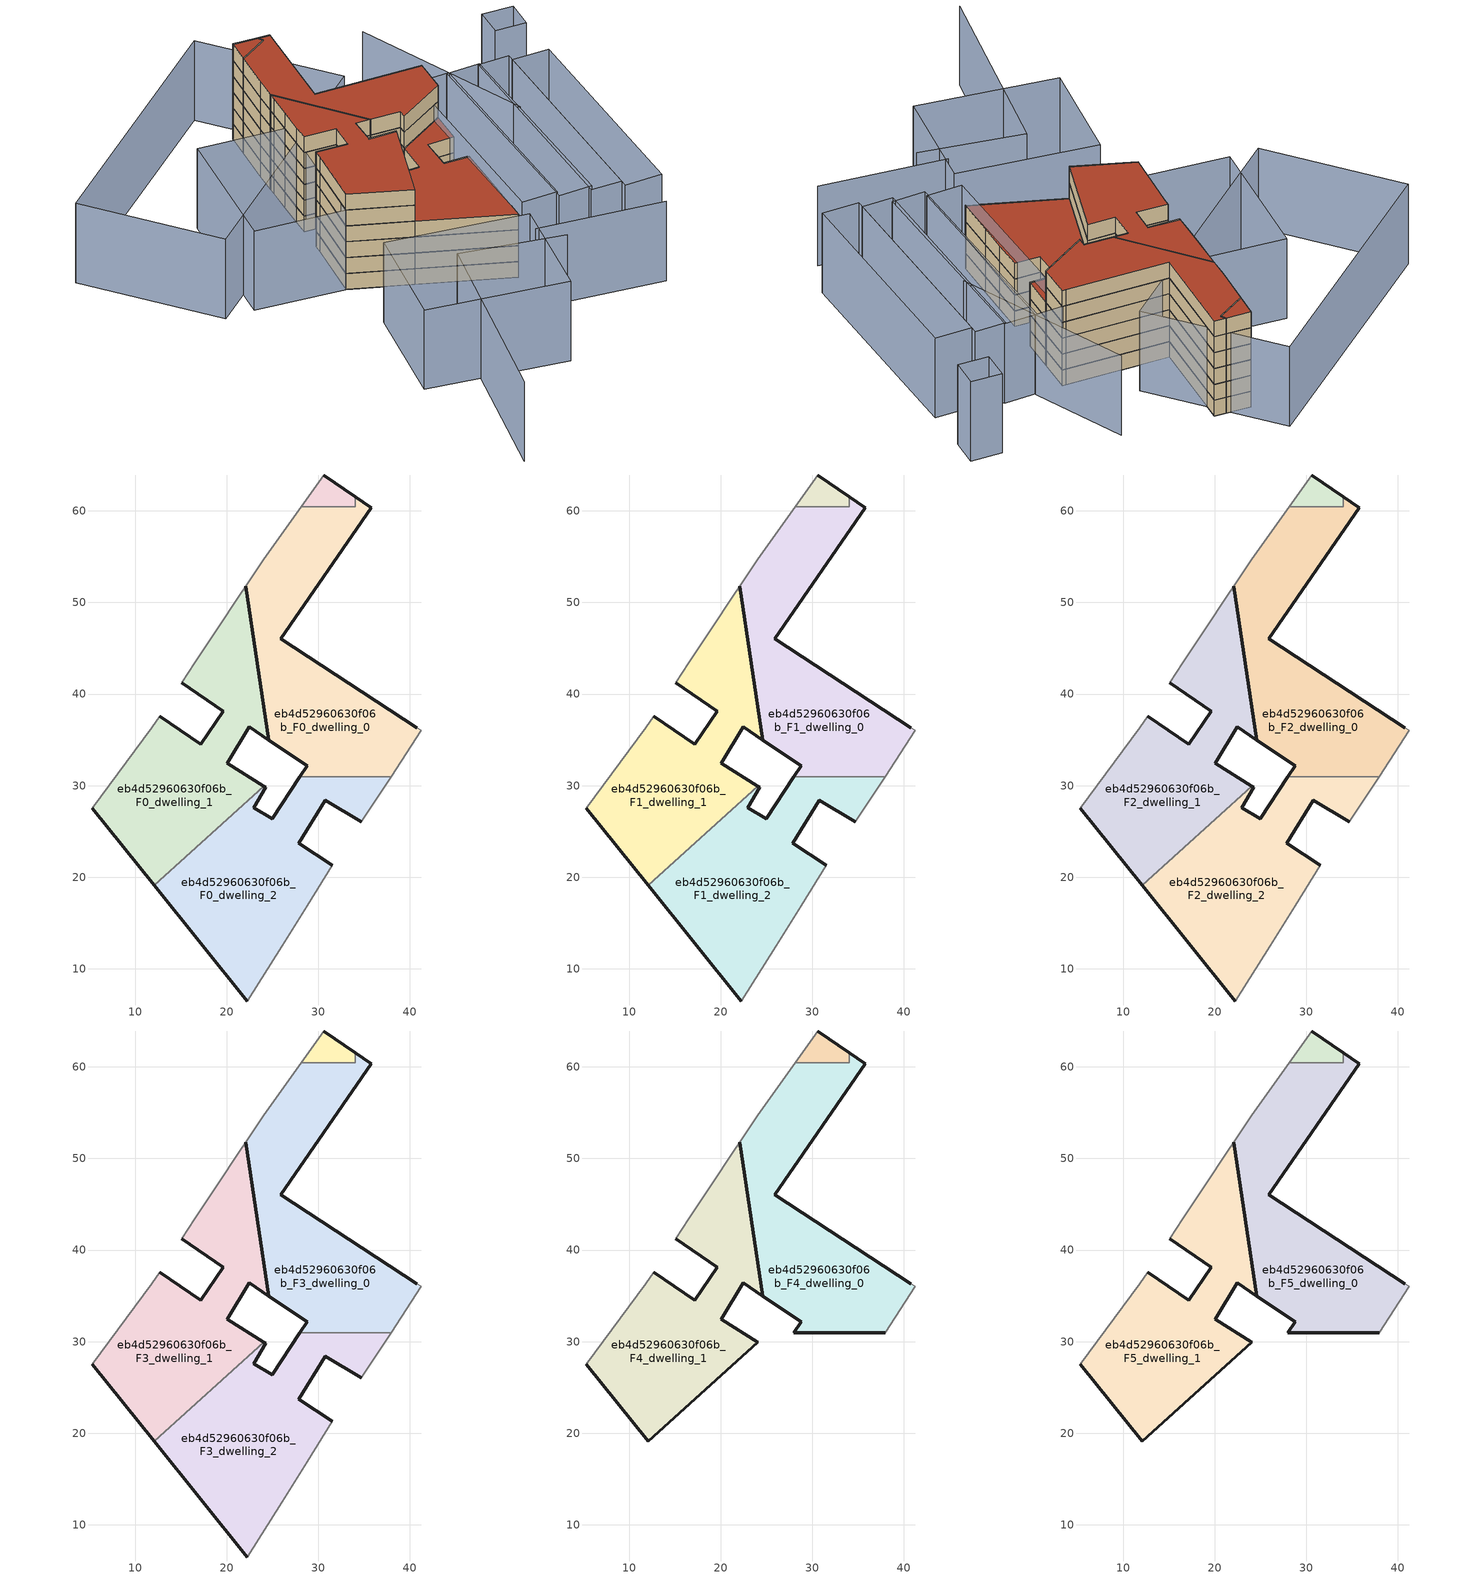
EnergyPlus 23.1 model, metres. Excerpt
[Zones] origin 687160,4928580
eb4d52960630f06b_F0_dwelling_0
 floor ground (EU_floor_Construction): 37.96,31 41.26,36.04 40.76,36.34 25.91,46.04 35.77,60.37 34.07,61.54 34.07,60.47 28.16,60.47 24.06,54.73 22.11,51.8 24.61,34.97 28.78,32.18 28.01,31 z0
 wall outside (EU_wall_Construction): 34.07,61.54 35.77,60.37 25.91,46.04 40.76,36.34 / 28.01,31 28.78,32.18 24.61,34.97 22.11,51.8 z0:3
 wall adiabatic (EU_wall_Construction): 40.76,36.34 41.26,36.04 37.96,31 / 22.11,51.8 24.06,54.73 28.16,60.47 z0:3
 wall to eb4d52960630f06b_F0_circulation (EU_wall_Construction): 28.16,60.47 34.07,60.47 34.07,61.54 z0:3
 wall to eb4d52960630f06b_F0_dwelling_2 (EU_wall_Construction): 37.96,31 28.01,31 z0:3
eb4d52960630f06b_F0_dwelling_1
 floor ground (EU_floor_Construction): 24.05,29.96 20.05,32.46 22.47,36.41 24.61,34.97 22.11,51.8 21.4,50.72 19.05,47.2 16.54,43.42 15.1,41.25 19.61,38.13 17.15,34.54 12.67,37.59 11.84,36.34 5.32,27.5 12.09,19.11 z0
 wall outside (EU_wall_Construction): 12.67,37.59 17.15,34.54 19.61,38.13 15.1,41.25 / 12.09,19.11 5.32,27.5 / 22.11,51.8 24.61,34.97 22.47,36.41 20.05,32.46 24.05,29.96 z0:3
 wall adiabatic (EU_wall_Construction): 15.1,41.25 16.54,43.42 19.05,47.2 21.4,50.72 22.11,51.8 / 5.32,27.5 11.84,36.34 12.67,37.59 z0:3
 wall to eb4d52960630f06b_F0_dwelling_2 (EU_wall_Construction): 24.05,29.96 12.09,19.11 z0:3
eb4d52960630f06b_F0_dwelling_2
 floor ground (EU_floor_Construction): 26.05,12.53 28.79,16.88 31.56,21.29 27.86,23.71 30.78,28.42 34.71,26.04 37.96,31 28.01,31 24.99,26.37 22.97,27.58 24.29,29.8 24.05,29.96 12.09,19.11 22.26,6.48 z0
 wall outside (EU_wall_Construction): 22.26,6.48 12.09,19.11 / 24.05,29.96 24.29,29.8 22.97,27.58 24.99,26.37 28.01,31 / 34.71,26.04 30.78,28.42 27.86,23.71 31.56,21.29 z0:3
 wall adiabatic (EU_wall_Construction): 31.56,21.29 28.79,16.88 26.05,12.53 22.26,6.48 / 37.96,31 34.71,26.04 z0:3
eb4d52960630f06b_F0_circulation
 floor ground (EU_floor_Construction): 34.07,60.47 34.07,61.54 30.62,63.92 28.16,60.47 z0
 wall outside (EU_wall_Construction): 30.62,63.92 34.07,61.54 z0:3
 wall adiabatic (EU_wall_Construction): 28.16,60.47 30.62,63.92 z0:3
eb4d52960630f06b_F1_dwelling_0
 floor to eb4d52960630f06b_F0_dwelling_0 (EU_floor_Construction): 37.96,31 41.26,36.04 40.76,36.34 25.91,46.04 35.77,60.37 34.07,61.54 34.07,60.47 28.16,60.47 24.06,54.73 22.11,51.8 24.61,34.97 28.78,32.18 28.01,31 z3
 wall outside (EU_wall_Construction): 34.07,61.54 35.77,60.37 25.91,46.04 40.76,36.34 / 28.01,31 28.78,32.18 24.61,34.97 22.11,51.8 z3:6
 wall adiabatic (EU_wall_Construction): 40.76,36.34 41.26,36.04 37.96,31 / 22.11,51.8 24.06,54.73 28.16,60.47 z3:6
 wall to eb4d52960630f06b_F1_circulation (EU_wall_Construction): 28.16,60.47 34.07,60.47 34.07,61.54 z3:6
 wall to eb4d52960630f06b_F1_dwelling_2 (EU_wall_Construction): 37.96,31 28.01,31 z3:6
eb4d52960630f06b_F1_dwelling_1
 floor to eb4d52960630f06b_F0_dwelling_1 (EU_floor_Construction): 24.05,29.96 20.05,32.46 22.47,36.41 24.61,34.97 22.11,51.8 21.4,50.72 19.05,47.2 16.54,43.42 15.1,41.25 19.61,38.13 17.15,34.54 12.67,37.59 11.84,36.34 5.32,27.5 12.09,19.11 z3
 wall outside (EU_wall_Construction): 12.67,37.59 17.15,34.54 19.61,38.13 15.1,41.25 / 12.09,19.11 5.32,27.5 / 22.11,51.8 24.61,34.97 22.47,36.41 20.05,32.46 24.05,29.96 z3:6
 wall adiabatic (EU_wall_Construction): 15.1,41.25 16.54,43.42 19.05,47.2 21.4,50.72 22.11,51.8 / 5.32,27.5 11.84,36.34 12.67,37.59 z3:6
 wall to eb4d52960630f06b_F1_dwelling_2 (EU_wall_Construction): 24.05,29.96 12.09,19.11 z3:6
eb4d52960630f06b_F1_dwelling_2
 floor to eb4d52960630f06b_F0_dwelling_2 (EU_floor_Construction): 26.05,12.53 28.79,16.88 31.56,21.29 27.86,23.71 30.78,28.42 34.71,26.04 37.96,31 28.01,31 24.99,26.37 22.97,27.58 24.29,29.8 24.05,29.96 12.09,19.11 22.26,6.48 z3
 wall outside (EU_wall_Construction): 22.26,6.48 12.09,19.11 / 24.05,29.96 24.29,29.8 22.97,27.58 24.99,26.37 28.01,31 / 34.71,26.04 30.78,28.42 27.86,23.71 31.56,21.29 z3:6
 wall adiabatic (EU_wall_Construction): 31.56,21.29 28.79,16.88 26.05,12.53 22.26,6.48 / 37.96,31 34.71,26.04 z3:6
eb4d52960630f06b_F1_circulation
 floor to eb4d52960630f06b_F0_circulation (EU_floor_Construction): 34.07,60.47 34.07,61.54 30.62,63.92 28.16,60.47 z3
 wall outside (EU_wall_Construction): 30.62,63.92 34.07,61.54 z3:6
 wall adiabatic (EU_wall_Construction): 28.16,60.47 30.62,63.92 z3:6
eb4d52960630f06b_F2_dwelling_0
 floor to eb4d52960630f06b_F1_dwelling_0 (EU_floor_Construction): 37.96,31 41.26,36.04 40.76,36.34 25.91,46.04 35.77,60.37 34.07,61.54 34.07,60.47 28.16,60.47 24.06,54.73 22.11,51.8 24.61,34.97 28.78,32.18 28.01,31 z6
 wall outside (EU_wall_Construction): 34.07,61.54 35.77,60.37 25.91,46.04 40.76,36.34 / 28.01,31 28.78,32.18 24.61,34.97 22.11,51.8 z6:9
 wall adiabatic (EU_wall_Construction): 40.76,36.34 41.26,36.04 37.96,31 / 22.11,51.8 24.06,54.73 28.16,60.47 z6:9
 wall to eb4d52960630f06b_F2_circulation (EU_wall_Construction): 28.16,60.47 34.07,60.47 34.07,61.54 z6:9
 wall to eb4d52960630f06b_F2_dwelling_2 (EU_wall_Construction): 37.96,31 28.01,31 z6:9
eb4d52960630f06b_F2_dwelling_1
 floor to eb4d52960630f06b_F1_dwelling_1 (EU_floor_Construction): 24.05,29.96 20.05,32.46 22.47,36.41 24.61,34.97 22.11,51.8 21.4,50.72 19.05,47.2 16.54,43.42 15.1,41.25 19.61,38.13 17.15,34.54 12.67,37.59 11.84,36.34 5.32,27.5 12.09,19.11 z6
 wall outside (EU_wall_Construction): 12.67,37.59 17.15,34.54 19.61,38.13 15.1,41.25 / 12.09,19.11 5.32,27.5 / 22.11,51.8 24.61,34.97 22.47,36.41 20.05,32.46 24.05,29.96 z6:9
 wall adiabatic (EU_wall_Construction): 15.1,41.25 16.54,43.42 19.05,47.2 21.4,50.72 22.11,51.8 / 5.32,27.5 11.84,36.34 12.67,37.59 z6:9
 wall to eb4d52960630f06b_F2_dwelling_2 (EU_wall_Construction): 24.05,29.96 12.09,19.11 z6:9
eb4d52960630f06b_F2_dwelling_2
 floor to eb4d52960630f06b_F1_dwelling_2 (EU_floor_Construction): 26.05,12.53 28.79,16.88 31.56,21.29 27.86,23.71 30.78,28.42 34.71,26.04 37.96,31 28.01,31 24.99,26.37 22.97,27.58 24.29,29.8 24.05,29.96 12.09,19.11 22.26,6.48 z6
 wall outside (EU_wall_Construction): 22.26,6.48 12.09,19.11 / 24.05,29.96 24.29,29.8 22.97,27.58 24.99,26.37 28.01,31 / 34.71,26.04 30.78,28.42 27.86,23.71 31.56,21.29 z6:9
 wall adiabatic (EU_wall_Construction): 31.56,21.29 28.79,16.88 26.05,12.53 22.26,6.48 / 37.96,31 34.71,26.04 z6:9
eb4d52960630f06b_F2_circulation
 floor to eb4d52960630f06b_F1_circulation (EU_floor_Construction): 34.07,60.47 34.07,61.54 30.62,63.92 28.16,60.47 z6
 wall outside (EU_wall_Construction): 30.62,63.92 34.07,61.54 z6:9
 wall adiabatic (EU_wall_Construction): 28.16,60.47 30.62,63.92 z6:9
eb4d52960630f06b_F3_dwelling_0
 floor to eb4d52960630f06b_F2_dwelling_0 (EU_floor_Construction): 37.96,31 41.26,36.04 40.76,36.34 25.91,46.04 35.77,60.37 34.07,61.54 34.07,60.47 28.16,60.47 24.06,54.73 22.11,51.8 24.61,34.97 28.78,32.18 28.01,31 z9
 wall outside (EU_wall_Construction): 34.07,61.54 35.77,60.37 25.91,46.04 40.76,36.34 / 28.01,31 28.78,32.18 24.61,34.97 22.11,51.8 z9:12
 wall adiabatic (EU_wall_Construction): 40.76,36.34 41.26,36.04 37.96,31 / 22.11,51.8 24.06,54.73 28.16,60.47 z9:12
 wall to eb4d52960630f06b_F3_circulation (EU_wall_Construction): 28.16,60.47 34.07,60.47 34.07,61.54 z9:12
 wall to eb4d52960630f06b_F3_dwelling_2 (EU_wall_Construction): 37.96,31 28.01,31 z9:12
eb4d52960630f06b_F3_dwelling_1
 floor to eb4d52960630f06b_F2_dwelling_1 (EU_floor_Construction): 24.05,29.96 20.05,32.46 22.47,36.41 24.61,34.97 22.11,51.8 21.4,50.72 19.05,47.2 16.54,43.42 15.1,41.25 19.61,38.13 17.15,34.54 12.67,37.59 11.84,36.34 5.32,27.5 12.09,19.11 z9
 wall outside (EU_wall_Construction): 12.67,37.59 17.15,34.54 19.61,38.13 15.1,41.25 / 12.09,19.11 5.32,27.5 / 22.11,51.8 24.61,34.97 22.47,36.41 20.05,32.46 24.05,29.96 z9:12
 wall adiabatic (EU_wall_Construction): 15.1,41.25 16.54,43.42 19.05,47.2 21.4,50.72 22.11,51.8 / 5.32,27.5 11.84,36.34 12.67,37.59 z9:12
 wall to eb4d52960630f06b_F3_dwelling_2 (EU_wall_Construction): 24.05,29.96 12.09,19.11 z9:12
eb4d52960630f06b_F3_dwelling_2
 floor to eb4d52960630f06b_F2_dwelling_2 (EU_floor_Construction): 26.05,12.53 28.79,16.88 31.56,21.29 27.86,23.71 30.78,28.42 34.71,26.04 37.96,31 28.01,31 24.99,26.37 22.97,27.58 24.29,29.8 24.05,29.96 12.09,19.11 22.26,6.48 z9
 wall outside (EU_wall_Construction): 22.26,6.48 12.09,19.11 / 24.05,29.96 24.29,29.8 22.97,27.58 24.99,26.37 28.01,31 / 34.71,26.04 30.78,28.42 27.86,23.71 31.56,21.29 z9:12
 wall adiabatic (EU_wall_Construction): 31.56,21.29 28.79,16.88 26.05,12.53 22.26,6.48 / 37.96,31 34.71,26.04 z9:12
 roof outside (EU_roof_Construction): 37.96,31 34.71,26.04 30.78,28.42 27.86,23.71 31.56,21.29 28.79,16.88 26.05,12.53 22.26,6.48 12.09,19.11 24.05,29.96 24.29,29.8 22.97,27.58 24.99,26.37 28.01,31 z12
eb4d52960630f06b_F3_circulation
 floor to eb4d52960630f06b_F2_circulation (EU_floor_Construction): 34.07,60.47 34.07,61.54 30.62,63.92 28.16,60.47 z9
 wall outside (EU_wall_Construction): 30.62,63.92 34.07,61.54 z9:12
 wall adiabatic (EU_wall_Construction): 28.16,60.47 30.62,63.92 z9:12
eb4d52960630f06b_F4_dwelling_0
 floor to eb4d52960630f06b_F3_dwelling_0 (EU_floor_Construction): 37.96,31 41.26,36.04 40.76,36.34 25.91,46.04 35.77,60.37 34.07,61.54 34.07,60.47 28.16,60.47 24.06,54.73 22.11,51.8 24.61,34.97 28.78,32.18 28.01,31 z12
 wall outside (EU_wall_Construction): 34.07,61.54 35.77,60.37 25.91,46.04 40.76,36.34 / 37.96,31 28.01,31 28.78,32.18 24.61,34.97 22.11,51.8 z12:15
 wall adiabatic (EU_wall_Construction): 40.76,36.34 41.26,36.04 37.96,31 / 22.11,51.8 24.06,54.73 28.16,60.47 z12:15
 wall to eb4d52960630f06b_F4_circulation (EU_wall_Construction): 28.16,60.47 34.07,60.47 34.07,61.54 z12:15
eb4d52960630f06b_F4_dwelling_1
 floor to eb4d52960630f06b_F3_dwelling_1 (EU_floor_Construction): 24.05,29.96 20.05,32.46 22.47,36.41 24.61,34.97 22.11,51.8 21.4,50.72 19.05,47.2 16.54,43.42 15.1,41.25 19.61,38.13 17.15,34.54 12.67,37.59 11.84,36.34 5.32,27.5 12.09,19.11 z12
 wall outside (EU_wall_Construction): 12.67,37.59 17.15,34.54 19.61,38.13 15.1,41.25 / 22.11,51.8 24.61,34.97 22.47,36.41 20.05,32.46 24.05,29.96 12.09,19.11 5.32,27.5 z12:15
 wall adiabatic (EU_wall_Construction): 15.1,41.25 16.54,43.42 19.05,47.2 21.4,50.72 22.11,51.8 / 5.32,27.5 11.84,36.34 12.67,37.59 z12:15
eb4d52960630f06b_F4_circulation
 floor to eb4d52960630f06b_F3_circulation (EU_floor_Construction): 34.07,60.47 34.07,61.54 30.62,63.92 28.16,60.47 z12
 wall outside (EU_wall_Construction): 30.62,63.92 34.07,61.54 z12:15
 wall adiabatic (EU_wall_Construction): 28.16,60.47 30.62,63.92 z12:15
eb4d52960630f06b_F5_dwelling_0
 floor to eb4d52960630f06b_F4_dwelling_0 (EU_floor_Construction): 37.96,31 41.26,36.04 40.76,36.34 25.91,46.04 35.77,60.37 34.07,61.54 34.07,60.47 28.16,60.47 24.06,54.73 22.11,51.8 24.61,34.97 28.78,32.18 28.01,31 z15
 wall outside (EU_wall_Construction): 34.07,61.54 35.77,60.37 25.91,46.04 40.76,36.34 / 37.96,31 28.01,31 28.78,32.18 24.61,34.97 22.11,51.8 z15:18
 wall adiabatic (EU_wall_Construction): 40.76,36.34 41.26,36.04 37.96,31 / 22.11,51.8 24.06,54.73 28.16,60.47 z15:18
 wall to eb4d52960630f06b_F5_circulation (EU_wall_Construction): 28.16,60.47 34.07,60.47 34.07,61.54 z15:18
 roof outside (EU_roof_Construction): 35.77,60.37 25.91,46.04 40.76,36.34 41.26,36.04 37.96,31 28.01,31 28.78,32.18 24.61,34.97 22.11,51.8 24.06,54.73 28.16,60.47 34.07,60.47 34.07,61.54 z18
eb4d52960630f06b_F5_dwelling_1
 floor to eb4d52960630f06b_F4_dwelling_1 (EU_floor_Construction): 24.05,29.96 20.05,32.46 22.47,36.41 24.61,34.97 22.11,51.8 21.4,50.72 19.05,47.2 16.54,43.42 15.1,41.25 19.61,38.13 17.15,34.54 12.67,37.59 11.84,36.34 5.32,27.5 12.09,19.11 z15
 wall outside (EU_wall_Construction): 12.67,37.59 17.15,34.54 19.61,38.13 15.1,41.25 / 22.11,51.8 24.61,34.97 22.47,36.41 20.05,32.46 24.05,29.96 12.09,19.11 5.32,27.5 z15:18
 wall adiabatic (EU_wall_Construction): 15.1,41.25 16.54,43.42 19.05,47.2 21.4,50.72 22.11,51.8 / 5.32,27.5 11.84,36.34 12.67,37.59 z15:18
 roof outside (EU_roof_Construction): 22.11,51.8 24.61,34.97 22.47,36.41 20.05,32.46 24.05,29.96 12.09,19.11 5.32,27.5 11.84,36.34 12.67,37.59 17.15,34.54 19.61,38.13 15.1,41.25 16.54,43.42 19.05,47.2 21.4,50.72 z18
eb4d52960630f06b_F5_circulation
 floor to eb4d52960630f06b_F4_circulation (EU_floor_Construction): 34.07,60.47 34.07,61.54 30.62,63.92 28.16,60.47 z15
 wall outside (EU_wall_Construction): 30.62,63.92 34.07,61.54 z15:18
 wall adiabatic (EU_wall_Construction): 28.16,60.47 30.62,63.92 z15:18
 roof outside (EU_roof_Construction): 34.07,61.54 34.07,60.47 28.16,60.47 30.62,63.92 z18
shading: 16.62,-0.14 33.66,-13.36 / -19.48,-20.5 4.41,6.64 / 4.41,6.64 17.8,-5.15 / 43.38,19.41 47.74,50.81 / 19.57,46.82 5.32,27.51 / 5.32,27.51 -6.98,36.58 / -6.98,36.58 7.27,55.89 / 7.27,55.89 19.57,46.82 / -15.28,64.03 31.87,71.75 / 31.87,71.75 35.95,46.85 / 35.95,46.85 -11.2,39.13 / -11.2,39.13 -15.28,64.03 / -11.22,2.91 0.93,17.88 / 0.93,17.88 19.55,2.76 / 19.55,2.76 7.4,-12.2 / 7.4,-12.2 -11.22,2.91 / 58.99,23.87 39.44,-8.88 / 39.44,-8.88 33.97,-5.62 / 33.97,-5.62 53.52,27.13 / 53.52,27.13 58.99,23.87 / 54.18,28.24 34.62,-4.59 / 34.62,-4.59 30.08,-1.88 / 30.08,-1.88 49.64,30.94 / 49.64,30.94 54.18,28.24 / 49.91,30.95 31.04,-1.38 / 31.04,-1.38 26.14,1.48 / 26.14,1.48 45.01,33.81 / 45.01,33.81 49.91,30.95 / 45.36,33.62 26.88,2.35 / 26.88,2.35 21.65,5.44 / 21.65,5.44 40.12,36.72 / 40.12,36.72 45.36,33.62 / 61.57,37.71 65.97,34.76 / 65.97,34.76 63.2,30.63 / 63.2,30.63 58.8,33.59 / 58.8,33.59 61.57,37.71 z0:15
[Building]
EU S2 Campaign: North Axis=0; Terrain=City; Solar Distribution=FullExterior
[Site:Location]
Bologna: Latitude=44.5; Longitude=11.25; Time Zone=1; Elevation=37
[SizingPeriod:WeatherFileDays]
AnnualSizingPeriod: Begin Month=1; Begin Day of Month=1; End Month=12; End Day of Month=31; Day of Week for Start Day=Monday; Use Weather File Daylight Saving Period=No; Use Weather File Rain and Snow Indicators=No
[MATERIAL]
EU_InternalMass_Material: Roughness=MediumRough; Thickness=0.1; Conductivity=1; Density=1800; Specific Heat=900; Thermal Absorptance=0.9; Solar Absorptance=0.7; Visible Absorptance=0.7
[MATERIAL:NOMASS] Roughness=MediumRough; Thermal Absorptance=0.9; Solar Absorptance=0.7; Visible Absorptance=0.7
Name | Thermal Resistance
EU_wall_NoMass | 0.905828
EU_roof_NoMass | 0.37593
EU_floor_NoMass | 0.67114
[CONSTRUCTION]
EU_wall_Construction: EU_wall_NoMass
EU_roof_Construction: EU_roof_NoMass
EU_floor_Construction: EU_floor_NoMass
EU_InternalMass_Construction: EU_InternalMass_Material
[ZONE] Type=1; Multiplier=1; Ceiling Height=autocalculate; Floor Area=autocalculate; Part of Total Floor Area=Yes
Name | Volume
eb4d52960630f06b_F0_dwelling_0; eb4d52960630f06b_F1_dwelling_0; eb4d52960630f06b_F2_dwelling_0; eb4d52960630f06b_F3_dwelling_0; eb4d52960630f06b_F4_dwelling_0; eb4d52960630f06b_F5_dwelling_0 | 789.12
eb4d52960630f06b_F0_dwelling_1 | 778.096
eb4d52960630f06b_F1_dwelling_1; eb4d52960630f06b_F2_dwelling_1; eb4d52960630f06b_F3_dwelling_1; eb4d52960630f06b_F4_dwelling_1; eb4d52960630f06b_F5_dwelling_1 | 778.095
eb4d52960630f06b_F0_dwelling_2 | 781.379
eb4d52960630f06b_F1_dwelling_2; eb4d52960630f06b_F2_dwelling_2; eb4d52960630f06b_F3_dwelling_2 | 781.378
eb4d52960630f06b_F0_circulation | 36.2102
eb4d52960630f06b_F1_circulation; eb4d52960630f06b_F2_circulation; eb4d52960630f06b_F3_circulation; eb4d52960630f06b_F4_circulation; eb4d52960630f06b_F5_circulation | 36.2109
[INTERNALMASS] Construction=EU_InternalMass_Construction
Name | Zone or ZoneList | Surface Area
eb4d52960630f06b_F0_dwelling_0_EU_InternalMass | eb4d52960630f06b_F0_dwelling_0 | 263.043
eb4d52960630f06b_F0_dwelling_1_EU_InternalMass | eb4d52960630f06b_F0_dwelling_1 | 259.364
eb4d52960630f06b_F0_dwelling_2_EU_InternalMass | eb4d52960630f06b_F0_dwelling_2 | 260.458
eb4d52960630f06b_F1_dwelling_0_EU_InternalMass | eb4d52960630f06b_F1_dwelling_0 | 263.043
eb4d52960630f06b_F1_dwelling_1_EU_InternalMass | eb4d52960630f06b_F1_dwelling_1 | 259.364
eb4d52960630f06b_F1_dwelling_2_EU_InternalMass | eb4d52960630f06b_F1_dwelling_2 | 260.458
eb4d52960630f06b_F2_dwelling_0_EU_InternalMass | eb4d52960630f06b_F2_dwelling_0 | 263.043
eb4d52960630f06b_F2_dwelling_1_EU_InternalMass | eb4d52960630f06b_F2_dwelling_1 | 259.364
eb4d52960630f06b_F2_dwelling_2_EU_InternalMass | eb4d52960630f06b_F2_dwelling_2 | 260.458
eb4d52960630f06b_F3_dwelling_0_EU_InternalMass | eb4d52960630f06b_F3_dwelling_0 | 263.043
eb4d52960630f06b_F3_dwelling_1_EU_InternalMass | eb4d52960630f06b_F3_dwelling_1 | 259.364
eb4d52960630f06b_F3_dwelling_2_EU_InternalMass | eb4d52960630f06b_F3_dwelling_2 | 260.458
eb4d52960630f06b_F4_dwelling_0_EU_InternalMass | eb4d52960630f06b_F4_dwelling_0 | 361.977
eb4d52960630f06b_F4_dwelling_1_EU_InternalMass | eb4d52960630f06b_F4_dwelling_1 | 361.977
eb4d52960630f06b_F5_dwelling_0_EU_InternalMass | eb4d52960630f06b_F5_dwelling_0 | 361.977
eb4d52960630f06b_F5_dwelling_1_EU_InternalMass | eb4d52960630f06b_F5_dwelling_1 | 361.977
[OTHEREQUIPMENT] Fuel Type=Electricity; Design Level Calculation Method=Watts/Area; Power per Zone Floor Area=1; Fraction Latent=0; Fraction Radiant=0; Fraction Lost=0; Carbon Dioxide Generation Rate=0; EndUse Subcategory=EU_Step8_InternalGains
Name | Zone or ZoneList or Space or SpaceList | Schedule
EU_Step8_InternalGain_eb4d52960630f06b_F0_dwelling_0_f000 | eb4d52960630f06b_F0_dwelling_0 | EU_Step8_GainSchedule_eb4d52960630f06b_F0_dwelling_0_f000
EU_Step8_InternalGain_eb4d52960630f06b_F0_dwelling_1_f000 | eb4d52960630f06b_F0_dwelling_1 | EU_Step8_GainSchedule_eb4d52960630f06b_F0_dwelling_1_f000
EU_Step8_InternalGain_eb4d52960630f06b_F0_dwelling_2_f000 | eb4d52960630f06b_F0_dwelling_2 | EU_Step8_GainSchedule_eb4d52960630f06b_F0_dwelling_2_f000
EU_Step8_InternalGain_eb4d52960630f06b_F1_dwelling_0_f000 | eb4d52960630f06b_F1_dwelling_0 | EU_Step8_GainSchedule_eb4d52960630f06b_F1_dwelling_0_f000
EU_Step8_InternalGain_eb4d52960630f06b_F1_dwelling_1_f000 | eb4d52960630f06b_F1_dwelling_1 | EU_Step8_GainSchedule_eb4d52960630f06b_F1_dwelling_1_f000
EU_Step8_InternalGain_eb4d52960630f06b_F1_dwelling_2_f000 | eb4d52960630f06b_F1_dwelling_2 | EU_Step8_GainSchedule_eb4d52960630f06b_F1_dwelling_2_f000
EU_Step8_InternalGain_eb4d52960630f06b_F2_dwelling_0_f000 | eb4d52960630f06b_F2_dwelling_0 | EU_Step8_GainSchedule_eb4d52960630f06b_F2_dwelling_0_f000
EU_Step8_InternalGain_eb4d52960630f06b_F2_dwelling_1_f000 | eb4d52960630f06b_F2_dwelling_1 | EU_Step8_GainSchedule_eb4d52960630f06b_F2_dwelling_1_f000
EU_Step8_InternalGain_eb4d52960630f06b_F2_dwelling_2_f000 | eb4d52960630f06b_F2_dwelling_2 | EU_Step8_GainSchedule_eb4d52960630f06b_F2_dwelling_2_f000
EU_Step8_InternalGain_eb4d52960630f06b_F3_dwelling_0_f000 | eb4d52960630f06b_F3_dwelling_0 | EU_Step8_GainSchedule_eb4d52960630f06b_F3_dwelling_0_f000
EU_Step8_InternalGain_eb4d52960630f06b_F3_dwelling_1_f000 | eb4d52960630f06b_F3_dwelling_1 | EU_Step8_GainSchedule_eb4d52960630f06b_F3_dwelling_1_f000
EU_Step8_InternalGain_eb4d52960630f06b_F3_dwelling_2_f000 | eb4d52960630f06b_F3_dwelling_2 | EU_Step8_GainSchedule_eb4d52960630f06b_F3_dwelling_2_f000
EU_Step8_InternalGain_eb4d52960630f06b_F4_dwelling_0_f000 | eb4d52960630f06b_F4_dwelling_0 | EU_Step8_GainSchedule_eb4d52960630f06b_F4_dwelling_0_f000
EU_Step8_InternalGain_eb4d52960630f06b_F4_dwelling_1_f000 | eb4d52960630f06b_F4_dwelling_1 | EU_Step8_GainSchedule_eb4d52960630f06b_F4_dwelling_1_f000
EU_Step8_InternalGain_eb4d52960630f06b_F5_dwelling_0_f000 | eb4d52960630f06b_F5_dwelling_0 | EU_Step8_GainSchedule_eb4d52960630f06b_F5_dwelling_0_f000
EU_Step8_InternalGain_eb4d52960630f06b_F5_dwelling_1_f000 | eb4d52960630f06b_F5_dwelling_1 | EU_Step8_GainSchedule_eb4d52960630f06b_F5_dwelling_1_f000
[ZONEINFILTRATION:DESIGNFLOWRATE] Schedule=EU_AlwaysOn; Design Flow Rate Calculation Method=Flow/Area; Flow Rate per Floor Area=0.0005; Constant Term Coefficient=1; Temperature Term Coefficient=0; Velocity Term Coefficient=0; Velocity Squared Term Coefficient=0
Name | Zone or ZoneList or Space or SpaceList
EU_Circulation_Infiltration_eb4d52960630f06b_F0_circulation | eb4d52960630f06b_F0_circulation
EU_Circulation_Infiltration_eb4d52960630f06b_F1_circulation | eb4d52960630f06b_F1_circulation
EU_Circulation_Infiltration_eb4d52960630f06b_F2_circulation | eb4d52960630f06b_F2_circulation
EU_Circulation_Infiltration_eb4d52960630f06b_F3_circulation | eb4d52960630f06b_F3_circulation
EU_Circulation_Infiltration_eb4d52960630f06b_F4_circulation | eb4d52960630f06b_F4_circulation
EU_Circulation_Infiltration_eb4d52960630f06b_F5_circulation | eb4d52960630f06b_F5_circulation
[ZONEVENTILATION:DESIGNFLOWRATE] Schedule=EU_AlwaysOn; Design Flow Rate Calculation Method=AirChanges/Hour; Air Changes per Hour=0.73129; Ventilation Type=Natural; Fan Pressure Rise=0; Fan Total Efficiency=1; Constant Term Coefficient=1; Temperature Term Coefficient=0; Velocity Term Coefficient=0; Velocity Squared Term Coefficient=0; Minimum Indoor Temperature=-100; Maximum Indoor Temperature=100; Delta Temperature=-100; Minimum Outdoor Temperature=-100; Maximum Outdoor Temperature=100; Maximum Wind Speed=40
Name | Zone or ZoneList or Space or SpaceList
EU_ConstantAir_eb4d52960630f06b_F0_dwelling_0 | eb4d52960630f06b_F0_dwelling_0
EU_ConstantAir_eb4d52960630f06b_F0_dwelling_1 | eb4d52960630f06b_F0_dwelling_1
EU_ConstantAir_eb4d52960630f06b_F0_dwelling_2 | eb4d52960630f06b_F0_dwelling_2
EU_ConstantAir_eb4d52960630f06b_F1_dwelling_0 | eb4d52960630f06b_F1_dwelling_0
EU_ConstantAir_eb4d52960630f06b_F1_dwelling_1 | eb4d52960630f06b_F1_dwelling_1
EU_ConstantAir_eb4d52960630f06b_F1_dwelling_2 | eb4d52960630f06b_F1_dwelling_2
EU_ConstantAir_eb4d52960630f06b_F2_dwelling_0 | eb4d52960630f06b_F2_dwelling_0
EU_ConstantAir_eb4d52960630f06b_F2_dwelling_1 | eb4d52960630f06b_F2_dwelling_1
EU_ConstantAir_eb4d52960630f06b_F2_dwelling_2 | eb4d52960630f06b_F2_dwelling_2
EU_ConstantAir_eb4d52960630f06b_F3_dwelling_0 | eb4d52960630f06b_F3_dwelling_0
EU_ConstantAir_eb4d52960630f06b_F3_dwelling_1 | eb4d52960630f06b_F3_dwelling_1
EU_ConstantAir_eb4d52960630f06b_F3_dwelling_2 | eb4d52960630f06b_F3_dwelling_2
EU_ConstantAir_eb4d52960630f06b_F4_dwelling_0 | eb4d52960630f06b_F4_dwelling_0
EU_ConstantAir_eb4d52960630f06b_F4_dwelling_1 | eb4d52960630f06b_F4_dwelling_1
EU_ConstantAir_eb4d52960630f06b_F5_dwelling_0 | eb4d52960630f06b_F5_dwelling_0
EU_ConstantAir_eb4d52960630f06b_F5_dwelling_1 | eb4d52960630f06b_F5_dwelling_1
[HVACTEMPLATE:THERMOSTAT] Constant Heating Setpoint=20; Constant Cooling Setpoint=50
EU_HeatOnly_eb4d52960630f06b_F0_dwelling_0; EU_HeatOnly_eb4d52960630f06b_F0_dwelling_1; EU_HeatOnly_eb4d52960630f06b_F0_dwelling_2; EU_HeatOnly_eb4d52960630f06b_F1_dwelling_0; EU_HeatOnly_eb4d52960630f06b_F1_dwelling_1; EU_HeatOnly_eb4d52960630f06b_F1_dwelling_2; EU_HeatOnly_eb4d52960630f06b_F2_dwelling_0; EU_HeatOnly_eb4d52960630f06b_F2_dwelling_1; EU_HeatOnly_eb4d52960630f06b_F2_dwelling_2; EU_HeatOnly_eb4d52960630f06b_F3_dwelling_0; EU_HeatOnly_eb4d52960630f06b_F3_dwelling_1; EU_HeatOnly_eb4d52960630f06b_F3_dwelling_2; EU_HeatOnly_eb4d52960630f06b_F4_dwelling_0; EU_HeatOnly_eb4d52960630f06b_F4_dwelling_1; EU_HeatOnly_eb4d52960630f06b_F5_dwelling_0; EU_HeatOnly_eb4d52960630f06b_F5_dwelling_1
[HVACTEMPLATE:ZONE:IDEALLOADSAIRSYSTEM] System Availability Schedule=EU_AlwaysOn; Maximum Heating Supply Air Temperature=50; Minimum Cooling Supply Air Temperature=13; Maximum Heating Supply Air Humidity Ratio=0.0156; Minimum Cooling Supply Air Humidity Ratio=0.0077; Heating Limit=NoLimit; Cooling Limit=NoLimit; Heating Availability Schedule=EU_AlwaysOn; Cooling Availability Schedule=EU_CoolingOff; Dehumidification Control Type=ConstantSensibleHeatRatio; Cooling Sensible Heat Ratio=0.7; Dehumidification Setpoint=60; Humidification Control Type=None; Humidification Setpoint=30; Outdoor Air Method=None; Outdoor Air Flow Rate per Person=0.00944; Outdoor Air Flow Rate per Zone Floor Area=0; Outdoor Air Flow Rate per Zone=0; Demand Controlled Ventilation Type=None; Outdoor Air Economizer Type=NoEconomizer; Heat Recovery Type=None; Sensible Heat Recovery Effectiveness=0.7; Latent Heat Recovery Effectiveness=0.65
Name | Template Thermostat
eb4d52960630f06b_F0_dwelling_0 | EU_HeatOnly_eb4d52960630f06b_F0_dwelling_0
eb4d52960630f06b_F0_dwelling_1 | EU_HeatOnly_eb4d52960630f06b_F0_dwelling_1
eb4d52960630f06b_F0_dwelling_2 | EU_HeatOnly_eb4d52960630f06b_F0_dwelling_2
eb4d52960630f06b_F1_dwelling_0 | EU_HeatOnly_eb4d52960630f06b_F1_dwelling_0
eb4d52960630f06b_F1_dwelling_1 | EU_HeatOnly_eb4d52960630f06b_F1_dwelling_1
eb4d52960630f06b_F1_dwelling_2 | EU_HeatOnly_eb4d52960630f06b_F1_dwelling_2
eb4d52960630f06b_F2_dwelling_0 | EU_HeatOnly_eb4d52960630f06b_F2_dwelling_0
eb4d52960630f06b_F2_dwelling_1 | EU_HeatOnly_eb4d52960630f06b_F2_dwelling_1
eb4d52960630f06b_F2_dwelling_2 | EU_HeatOnly_eb4d52960630f06b_F2_dwelling_2
eb4d52960630f06b_F3_dwelling_0 | EU_HeatOnly_eb4d52960630f06b_F3_dwelling_0
eb4d52960630f06b_F3_dwelling_1 | EU_HeatOnly_eb4d52960630f06b_F3_dwelling_1
eb4d52960630f06b_F3_dwelling_2 | EU_HeatOnly_eb4d52960630f06b_F3_dwelling_2
eb4d52960630f06b_F4_dwelling_0 | EU_HeatOnly_eb4d52960630f06b_F4_dwelling_0
eb4d52960630f06b_F4_dwelling_1 | EU_HeatOnly_eb4d52960630f06b_F4_dwelling_1
eb4d52960630f06b_F5_dwelling_0 | EU_HeatOnly_eb4d52960630f06b_F5_dwelling_0
eb4d52960630f06b_F5_dwelling_1 | EU_HeatOnly_eb4d52960630f06b_F5_dwelling_1
[SIZING:ZONE] Zone Cooling Design Supply Air Temperature Input Method=SupplyAirTemperature; Zone Cooling Design Supply Air Temperature=13; Zone Heating Design Supply Air Temperature Input Method=SupplyAirTemperature; Zone Heating Design Supply Air Temperature=50; Zone Cooling Design Supply Air Humidity Ratio=0.008; Zone Heating Design Supply Air Humidity Ratio=0.008; Cooling Design Air Flow Method=DesignDay; Cooling Design Air Flow Rate=0; Cooling Minimum Air Flow per Zone Floor Area=0.000762; Cooling Minimum Air Flow=0; Cooling Minimum Air Flow Fraction=0.2; Heating Design Air Flow Method=DesignDay; Heating Design Air Flow Rate=0; Heating Maximum Air Flow per Zone Floor Area=0.002032; Heating Maximum Air Flow=0.141576; Heating Maximum Air Flow Fraction=0.3; Account for Dedicated Outdoor Air System=No; Dedicated Outdoor Air System Control Strategy=NeutralSupplyAir; Dedicated Outdoor Air Low Setpoint Temperature for Design=autosize; Dedicated Outdoor Air High Setpoint Temperature for Design=autosize; Zone Load Sizing Method=Sensible Load Only No Latent Load; Zone Latent Cooling Design Supply Air Humidity Ratio Input Method=HumidityRatioDifference; Zone Cooling Design Supply Air Humidity Ratio Difference=0.005; Zone Latent Heating Design Supply Air Humidity Ratio Input Method=HumidityRatioDifference; Zone Humidification Design Supply Air Humidity Ratio Difference=0.005
eb4d52960630f06b_F0_dwelling_0; eb4d52960630f06b_F0_dwelling_1; eb4d52960630f06b_F0_dwelling_2; eb4d52960630f06b_F1_dwelling_0; eb4d52960630f06b_F1_dwelling_1; eb4d52960630f06b_F1_dwelling_2; eb4d52960630f06b_F2_dwelling_0; eb4d52960630f06b_F2_dwelling_1; eb4d52960630f06b_F2_dwelling_2; eb4d52960630f06b_F3_dwelling_0; eb4d52960630f06b_F3_dwelling_1; eb4d52960630f06b_F3_dwelling_2; eb4d52960630f06b_F4_dwelling_0; eb4d52960630f06b_F4_dwelling_1; eb4d52960630f06b_F5_dwelling_0; eb4d52960630f06b_F5_dwelling_1
[SCHEDULE:CONSTANT]
Name | Hourly Value
EU_AlwaysOn | 1
EU_CoolingOff | 0
[SCHEDULE:FILE] Column Number=1; Rows to Skip at Top=0; Number of Hours of Data=8760; Column Separator=Comma; Interpolate to Timestep=No; Minutes per Item=60; Adjust Schedule for Daylight Savings=Yes
Name | File
EU_Step8_GainSchedule_eb4d52960630f06b_F0_dwelling_0_f000 | ../../schedules/eb4d52960630f06b/eb4d52960630f06b_F0_dwelling_0_f000_gain.csv
EU_Step8_GainSchedule_eb4d52960630f06b_F0_dwelling_1_f000 | ../../schedules/eb4d52960630f06b/eb4d52960630f06b_F0_dwelling_1_f000_gain.csv
EU_Step8_GainSchedule_eb4d52960630f06b_F0_dwelling_2_f000 | ../../schedules/eb4d52960630f06b/eb4d52960630f06b_F0_dwelling_2_f000_gain.csv
EU_Step8_GainSchedule_eb4d52960630f06b_F1_dwelling_0_f000 | ../../schedules/eb4d52960630f06b/eb4d52960630f06b_F1_dwelling_0_f000_gain.csv
EU_Step8_GainSchedule_eb4d52960630f06b_F1_dwelling_1_f000 | ../../schedules/eb4d52960630f06b/eb4d52960630f06b_F1_dwelling_1_f000_gain.csv
EU_Step8_GainSchedule_eb4d52960630f06b_F1_dwelling_2_f000 | ../../schedules/eb4d52960630f06b/eb4d52960630f06b_F1_dwelling_2_f000_gain.csv
EU_Step8_GainSchedule_eb4d52960630f06b_F2_dwelling_0_f000 | ../../schedules/eb4d52960630f06b/eb4d52960630f06b_F2_dwelling_0_f000_gain.csv
EU_Step8_GainSchedule_eb4d52960630f06b_F2_dwelling_1_f000 | ../../schedules/eb4d52960630f06b/eb4d52960630f06b_F2_dwelling_1_f000_gain.csv
EU_Step8_GainSchedule_eb4d52960630f06b_F2_dwelling_2_f000 | ../../schedules/eb4d52960630f06b/eb4d52960630f06b_F2_dwelling_2_f000_gain.csv
EU_Step8_GainSchedule_eb4d52960630f06b_F3_dwelling_0_f000 | ../../schedules/eb4d52960630f06b/eb4d52960630f06b_F3_dwelling_0_f000_gain.csv
EU_Step8_GainSchedule_eb4d52960630f06b_F3_dwelling_1_f000 | ../../schedules/eb4d52960630f06b/eb4d52960630f06b_F3_dwelling_1_f000_gain.csv
EU_Step8_GainSchedule_eb4d52960630f06b_F3_dwelling_2_f000 | ../../schedules/eb4d52960630f06b/eb4d52960630f06b_F3_dwelling_2_f000_gain.csv
EU_Step8_GainSchedule_eb4d52960630f06b_F4_dwelling_0_f000 | ../../schedules/eb4d52960630f06b/eb4d52960630f06b_F4_dwelling_0_f000_gain.csv
EU_Step8_GainSchedule_eb4d52960630f06b_F4_dwelling_1_f000 | ../../schedules/eb4d52960630f06b/eb4d52960630f06b_F4_dwelling_1_f000_gain.csv
EU_Step8_GainSchedule_eb4d52960630f06b_F5_dwelling_0_f000 | ../../schedules/eb4d52960630f06b/eb4d52960630f06b_F5_dwelling_0_f000_gain.csv
EU_Step8_GainSchedule_eb4d52960630f06b_F5_dwelling_1_f000 | ../../schedules/eb4d52960630f06b/eb4d52960630f06b_F5_dwelling_1_f000_gain.csv
